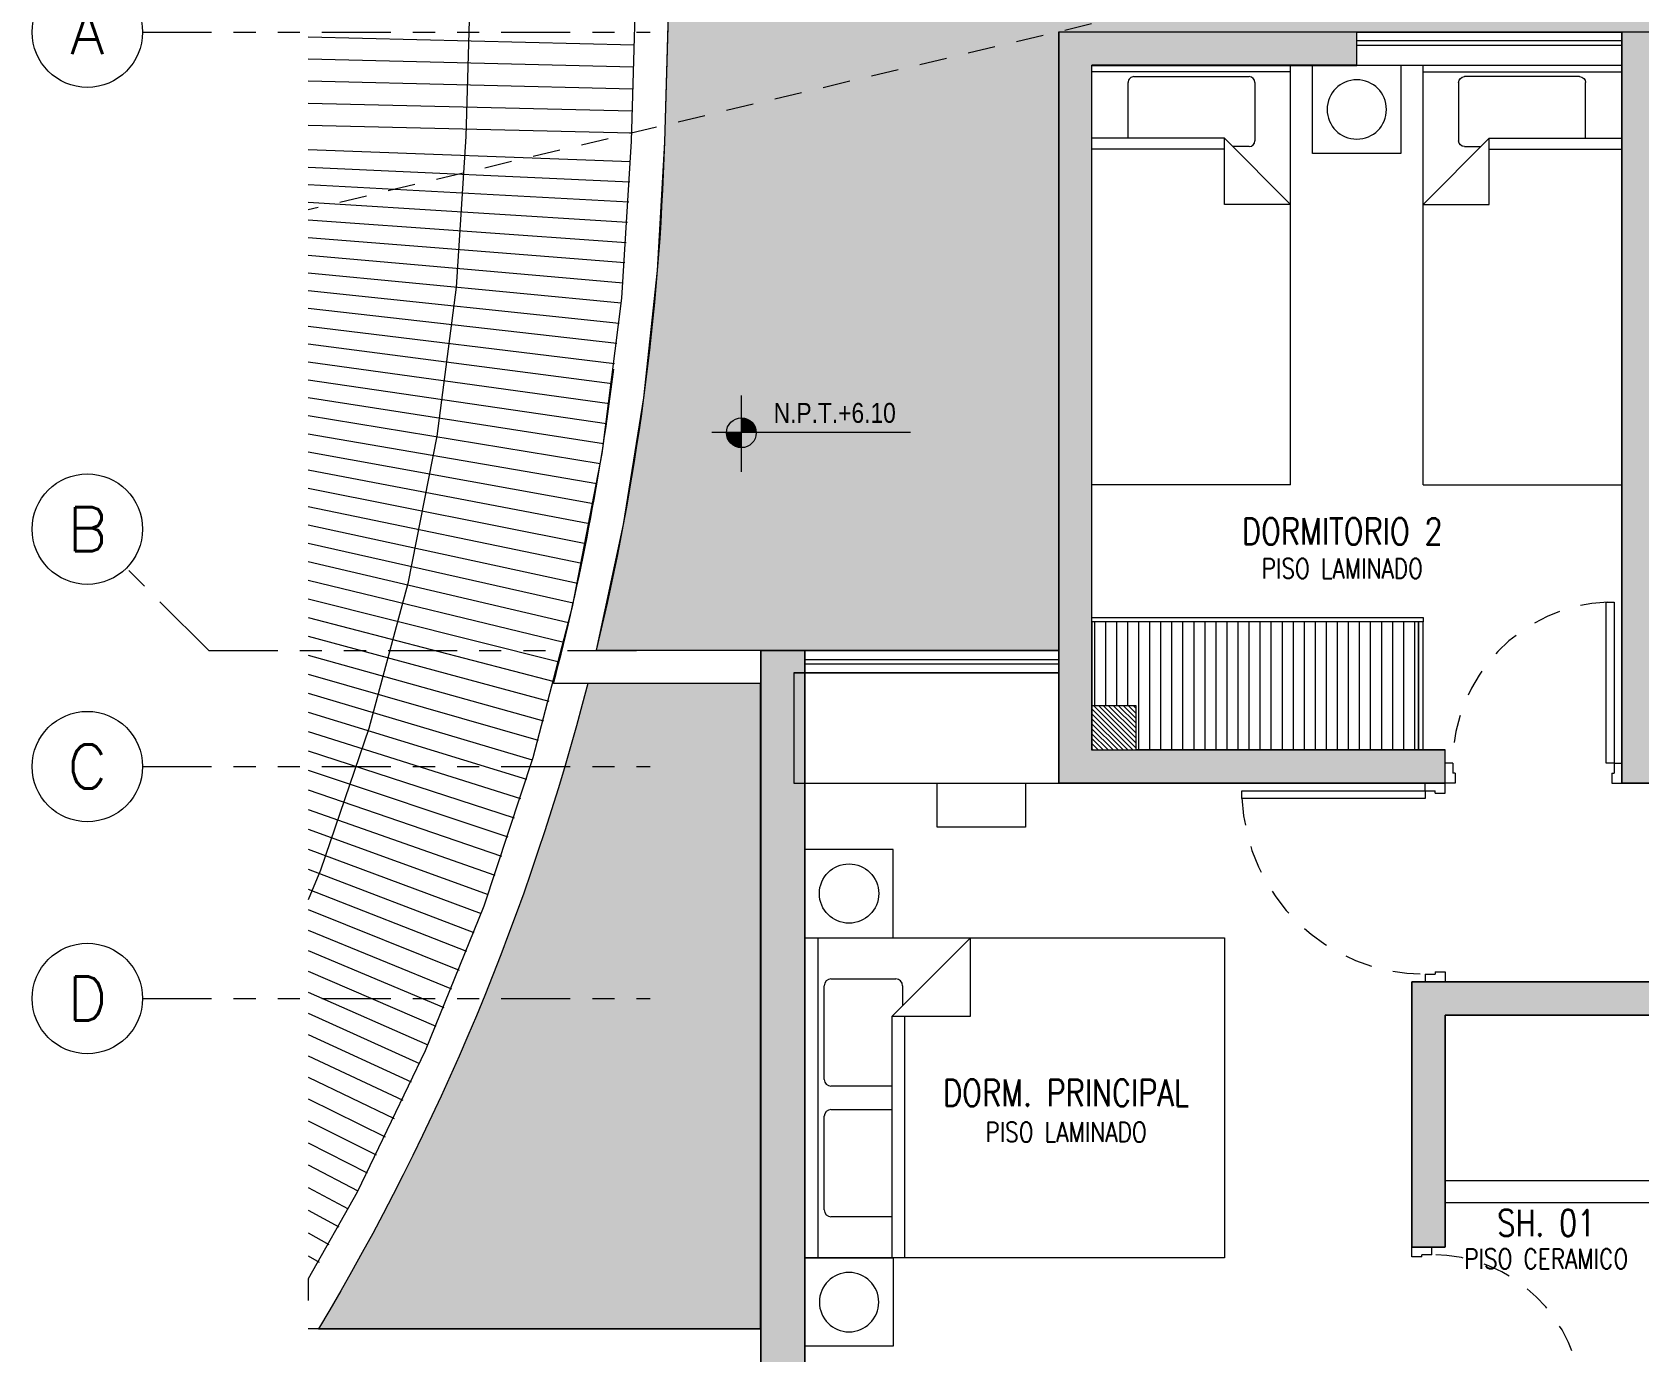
# Model space of a CAD drawing. Header units: millimetres. Extents: x 3765 to 3833, y 1327 to 1657.
# Drawn here: x 3765.17 to 3772.45, y 1489.61 to 1495.59 of the extents above; entities that cross this region are included whole.
import ezdxf
from ezdxf.enums import TextEntityAlignment as Align
from ezdxf.xclip import XClip

# ---------------------------------------------------------------- set-up
doc = ezdxf.new("R2010")
doc.units = ezdxf.units.MM
doc.header["$XCLIPFRAME"] = 2
for name, pattern in [('ACAD_ISO07W100', [3, 0, -3]), ('HIDDEN2', [0.1875, 0.125, -0.0625]), ('PHANTOM', [63.50000000000001, 31.75, -6.35, 6.35, -6.35, 6.35, -6.35]), ('PHANTOM2', [1.25, 0.625, -0.125, 0.125, -0.125, 0.125, -0.125]), ('X-REF_DP_Arquitectura$0$HIDDEN', [0.375, 0.25, -0.125])]:
    doc.linetypes.add(name, pattern=pattern)
doc.layers.get('0').update_dxf_attribs({"color": 251, "lineweight": 9})
doc.layers.get('DEFPOINTS').update_dxf_attribs({"color": 251, "lineweight": 9})
for name, color, linetype, lineweight in [('A-EJES', 251, 'PHANTOM', 13), ('A-HATCH', 251, 'Continuous', 13), ('A-MOBILIARIO', 251, 'Continuous', 13), ('A-MURO BAJO', 251, 'Continuous', 13), ('A-MUROS', 251, 'Continuous', 13), ('A-NIVELES-NPT', 251, 'Continuous', 13), ('A-PROYECCIONES', 251, 'HIDDEN2', 13), ('A-TEXTO-ACABADO PISO', 251, 'Continuous', 13), ('A-TEXTO-AMBIENTE', 251, 'Continuous', 13), ('A_20_Estructuras', 251, 'Continuous', 13), ('A_50_TextoAmbiente', 251, 'Continuous', 13), ('A_50_Vigas', 251, 'X-REF_DP_Arquitectura$0$HIDDEN', 13), ('A_60_HatchEstructuras', 251, 'Continuous', 13), ('DLP_MOBILIARIO FIJO', 251, 'Continuous', 13), ('DLP_VERDE', 251, 'Continuous', 13)]:
    doc.layers.add(name, color=color, linetype=linetype, lineweight=lineweight)
doc.styles.add('R80', font='ARIALN.TTF', dxfattribs={"height": 2.03})
doc.styles.add('ROMANS', font='romans.shx', dxfattribs={"width": 0.8})

# ---------------------------------------------------------------- blocks, each defined once
blk = doc.blocks.new('*U127')
blk.add_line((0.1848096455505583, 0.7268737135455012), (-0.1848096455505583, -0.7268737126141787))
blk = doc.blocks.new('A$C7e8b7994')
at = {"layer": 'A-HATCH', "color": 8}
for p, q in [((38.26962647252367, 131.5651052715257), (38.63251320703421, 133.0205644676462)), ((38.36654400685802, 131.5404637213796), (38.72943074136856, 132.9959229175001)), ((38.46346154119237, 131.5158221712336), (38.82634827570291, 132.9712813673541)), ((38.56037907552673, 131.4911806210876), (38.92326581003726, 132.9466398172081)), ((38.65729660986108, 131.4665390709415), (39.02018334437162, 132.921998267062))]:
    blk.add_line(p, q, dxfattribs=at)
for p, rotation in [((33.90624812510214, 134.7929805833846, 1.244826250967893e-06), 330.7199999999658), ((33.96843161835568, 134.734370871447, 1.244826250967893e-06), 331.1999999999658), ((34.03110393133829, 134.6762841567397, 1.244826250967893e-06), 331.6799999999656), ((34.09426066547167, 134.6187245165929, 1.244826250967893e-06), 332.1599999999656), ((34.15789738818421, 134.561695991084, 1.244826250967893e-06), 332.6399999999655), ((34.22200963326031, 134.505202582106, 1.244826250967893e-06), 333.1199999999656), ((34.28659290107316, 134.4492482552305, 1.244826250967893e-06), 333.5999999999657), ((34.351642658934, 134.3938369359821, 1.244826250967893e-06), 334.0799999999658), ((34.41715434144135, 134.3389725154266, 1.244826250967893e-06), 334.5599999999656), ((34.48312335074297, 134.2846588427201, 1.244826250967893e-06), 335.0399999999655), ((34.54954505691421, 134.2308997306973, 1.244826250967893e-06), 335.5199999999654), ((34.61641479824902, 134.1776989512146, 1.244826250967893e-06), 335.9999999999655), ((34.68372788160923, 134.1250602388754, 1.244826250967893e-06), 336.4799999999655), ((34.75147958271555, 134.0729872882366, 1.244826250967893e-06), 336.9599999999655), ((34.81966514652595, 134.0214837528765, 1.244826250967893e-06), 337.4399999999654), ((34.8882797875558, 133.9705532491207, 1.244826250967893e-06), 337.9199999999654), ((34.9573186901689, 133.9201993504539, 1.244826250967893e-06), 338.3999999999652), ((35.02677700901404, 133.870425590314, 1.244826250967893e-06), 338.8799999999652), ((35.09664986922871, 133.8212354630232, 1.244826250967893e-06), 339.359999999965), ((35.1669323669048, 133.772632420063, 1.244826250967893e-06), 339.839999999965), ((35.23761956940871, 133.7246198737994, 1.244826250967893e-06), 340.3199999999651), ((35.30870651561418, 133.677201192826, 1.244826250967893e-06), 340.799999999965), ((35.38018821642618, 133.6303797056898, 1.244826250967893e-06), 341.2799999999649), ((35.45205965501373, 133.5841586980969, 1.244826250967893e-06), 341.7599999999647), ((35.52431578718824, 133.538541414775, 1.244826250967893e-06), 342.2399999999646), ((35.59695154178189, 133.4935310557485, 1.244826250967893e-06), 342.7199999999646), ((35.66996182090952, 133.4491307819262, 1.244826250967893e-06), 343.1999999999646), ((35.74334150052164, 133.4053437076509, 1.244826250967893e-06), 343.6799999999645), ((35.81708543054992, 133.3621729072183, 1.244826250967893e-06), 344.1599999999644), ((35.891188435402, 133.3196214102209, 1.244826250967893e-06), 344.6399999999643), ((35.96564531428157, 133.27769220341, 1.244826250967893e-06), 345.1199999999644), ((36.04045084150857, 133.2363882288337, 1.244826250967893e-06), 345.5999999999644), ((36.11559976701392, 133.1957123856992, 1.244826250967893e-06), 346.0799999999643), ((36.19108681657235, 133.1556675285101, 1.244826250967893e-06), 346.5599999999644), ((36.26690669223899, 133.116256467998, 1.244826250967893e-06), 347.0399999999644), ((36.34305407272768, 133.0774819711223, 1.244826250967893e-06), 347.5199999999643), ((36.41952361376025, 133.0393467573449, 1.244826250967893e-06), 347.9999999999642), ((36.49630994841573, 133.0018535042182, 1.244826250967893e-06), 348.4799999999641), ((36.57340768756694, 132.9650048427284, 1.244826250967893e-06), 348.9599999999641), ((36.65081142025883, 132.9288033591583, 1.244826250967893e-06), 349.4399999999641), ((36.72851571397041, 132.8932515950873, 1.244826250967893e-06), 349.919999999964), ((36.80651511522592, 132.8583520445973, 1.244826250967893e-06), 350.3999999999638), ((36.88480414968217, 132.8241071570665, 1.244826250967893e-06), 350.8799999999637), ((36.963377322827, 132.7905193371698, 1.244826250967893e-06), 351.3599999999635), ((37.04222912003752, 132.7575909402221, 1.244826250967893e-06), 351.8399999999635), ((37.12135400727857, 132.7253242786974, 1.244826250967893e-06), 352.3199999999635), ((37.20074643127737, 132.693721617572, 1.244826250967893e-06), 352.7999999999634), ((37.28040082001826, 132.6627851733938, 1.244826250967893e-06), 353.2799999999632), ((37.36031158306287, 132.6325171180069, 1.244826250967893e-06), 353.7599999999634), ((37.44047311198665, 132.6029195757583, 1.244826250967893e-06), 354.2399999999633), ((37.52087978081545, 132.5739946244285, 1.244826250967893e-06), 354.7199999999632), ((37.60152594628744, 132.545744292438, 1.244826250967893e-06), 355.1999999999631), ((37.68240594840609, 132.5181705644354, 1.244826250967893e-06), 355.679999999963), ((37.76351411073119, 132.4912753747776, 1.244826250967893e-06), 356.159999999963), ((37.84484474081546, 132.4650606112555, 1.244826250967893e-06), 356.6399999999629), ((37.92639213058283, 132.4395281141624, 1.244826250967893e-06), 357.1199999999629), ((38.00815055676503, 132.4146796735004, 1.244826250967893e-06), 357.5999999999628), ((38.09011428125086, 132.3905170354992, 1.244826250967893e-06), 358.0799999999628), ((38.17227755158092, 132.367041895166, 1.244826250967893e-06), 358.5599999999624), ((38.25463460123865, 132.3442558990791, 1.244826250967893e-06), 359.0399999999626), ((38.33717965014512, 132.322160648182, 1.244826250967893e-06), 359.5199999999626)]:
    blk.add_blockref('*U127', p, dxfattribs=dict(at, rotation=rotation))
blk = doc.blocks.new('A$C9f73720c')
at = {"layer": 'DLP_VERDE'}
h = blk.add_hatch(dxfattribs=at)
h.set_pattern_fill('AR-SAND', color=256, scale=0.003500000000000007, angle=215)
h.set_pattern_definition([(252.5, (24.44767209072599, 11.26469649001955), (0.1028379063742484, -0.1371042579803462), [0, -0.135128, 0, -0.15113, 0, -0.1444625]), (222.5, (24.44767209072599, 11.26469649001955), (0.01502412461654389, -0.295758648264572), [0, -0.07289800000000023, 0, -0.1217930000000004, 0, -0.04667250000000011]), (182.5, (24.53724390931893, 11.32741535268724), (-0.2264915386418955, -0.159205150184995), [0, -0.04445, 0, -0.16002, 0, -0.208915]), (172.5, (24.53724390931893, 11.32741535268724), (-0.1741606377632482, -0.2171998499440064), [0, -0.022225, 0, -0.104902, 0, -0.120015])])
edge = h.paths.add_edge_path()
edge.add_line((50.85764856392052, 131.3637695685029), (52.17315494539798, 135.6743972273543))
edge.add_line((52.17315494539798, 135.6743972273543), (48.18396681657759, 136.8921361435205))
edge.add_line((48.18396681657758, 136.8921361435205), (49.02432453713844, 139.645061799325))
edge.add_line((49.02432453713841, 139.6450617993252), (35.71314558695299, 142.6237658364699))
edge.add_line((35.71314558695302, 142.6237658364698), (36.05513792828422, 142.1783050391823))
edge.add_arc((40.93331808331999, 145.9234163062648), 6.150000002261198, 217.5144274627597, 224.3641771562413)
edge.add_arc((40.93331808640501, 145.9234163006769), 6.150000000565158, 224.3641770989272, 255.7346552232251)
edge.add_line((39.41787899361226, 139.9630518518388), (43.88974371671794, 138.8260679170489))
edge.add_arc((41.56114218369476, 129.6674591321498), 9.449999998647044, 10.340855983122424, 75.73465521858247, ccw=False)
h = blk.add_hatch(dxfattribs=at)
h.set_pattern_fill('AR-SAND', color=256, scale=0.003500000000000007, angle=215)
h.set_pattern_definition([(252.5, (-226520.5452565561, -8188080.019369083), (0.1028379063742487, -0.1371042579803464), [0, -0.1351280000000002, 0, -0.1511300000000002, 0, -0.1444625000000001]), (222.5, (-226520.5452565561, -8188080.019369083), (0.01502412461654387, -0.295758648264572), [0, -0.07289800000000018, 0, -0.1217930000000003, 0, -0.0466725000000001]), (182.5, (-226520.4556847379, -8188079.956650224), (-0.2264915386418959, -0.1592051501849953), [0, -0.04445000000000005, 0, -0.1600200000000002, 0, -0.2089150000000002]), (172.5, (-226520.4556847379, -8188079.956650224), (-0.1741606377632482, -0.2171998499440064), [0, -0.02222500000000002, 0, -0.1049020000000001, 0, -0.1200150000000001])])
edge = h.paths.add_edge_path()
edge.add_line((36.02089955544213, 135.9696158105508), (35.56308350915785, 133.9243984585628))
edge.add_line((35.56308350915786, 133.9243984585628), (38.29546203062635, 133.312752169557))
edge.add_line((38.29546203062636, 133.3127521695569), (37.27984103650669, 128.7750730952248))
edge.add_line((37.2798410365067, 128.7750730952248), (36.84122081074747, 128.8732117610052))
edge.add_line((36.84122081074746, 128.8732117610052), (36.25145734532269, 126.2386743221432))
edge.add_line((36.25145734532266, 126.2386743221433), (36.68937343682042, 126.1403746148572))
edge.add_line((36.68937343682043, 126.1403746148572), (36.67989110838968, 126.0980010777712))
edge.add_line((36.67989110838965, 126.0980010777713), (38.04582238098367, 125.7916234126316))
edge.add_line((38.04582238098374, 125.7916234126315), (40.079665728088, 134.6873010555282))
edge.add_line((40.07966572808796, 134.6873010555284), (38.19813532964322, 135.1656853463503))
edge.add_arc((40.93331810539198, 145.92341636579), 11.10000006771944, 243.73265185895121, 255.7346551887817, ccw=False)
edge = h.paths.add_edge_path()
edge.add_line((32.71295055159131, 135.9475576216357), (33.1707896731095, 137.9891140218826))
edge.add_arc((40.93331811495842, 145.9234163313511), 11.10000004272754, 217.6420644254105, 225.6269752766996, ccw=False)
edge.add_arc((31.74797118815646, 138.8389683784735), 0.4999999992961301, 37.64475148097071, 127.5128384510071)
edge.add_line((31.44350159709568, 139.2355768345298), (30.76924770095495, 138.7179338401185))
edge.add_line((30.76924770095501, 138.7179338401184), (31.5046425621258, 137.7600480876864))
edge.add_line((31.50464256212578, 137.7600480876864), (31.38566456743862, 137.6687012901531))
edge.add_line((31.3856645674386, 137.6687012901531), (30.65024658892065, 138.6265734601768))
edge.add_line((30.65024658892071, 138.6265734601766), (29.85684579930967, 138.0174581659958))
edge.add_line((29.85684579930964, 138.0174581659959), (29.55164034839251, 136.656512557529))
edge.add_line((29.55164034839254, 136.6565125575289), (32.71295055159135, 135.9475576216355))
edge = h.paths.add_edge_path()
edge.add_line((33.29721284049447, 137.867369087413), (32.85931517899735, 135.9147339127958))
edge.add_line((32.85931517899735, 135.9147339127958), (35.71196309692459, 135.2761768465862))
edge.add_line((35.71196309692459, 135.2761768465862), (35.8827212935139, 136.0390108032153))
edge.add_arc((40.93331807019867, 145.9234162849647), 11.09999997875207, 226.5329420939579, 242.934504742417, ccw=False)
at = {"layer": 'A-MURO BAJO', "ltscale": 0.5}
blk.add_line((43.07658128725598, 135.6278235772625, 3.362277385823114e-06), (38.60471654959834, 136.7648075148464, 3.362277385823114e-06), dxfattribs=at)
at = {"layer": 'A-MURO BAJO', "elevation": -6.362457974761841e-09}
blk.add_lwpolyline([(32.85931517899735, 135.9147339127958), (33.33553061436396, 138.0382323740051, -0.03676158116013375), (32.26264953447383, 139.2359648505227, 0.4135393900691586), (31.35216071965984, 139.354559371248), (30.67790352558946, 138.836913845502)], format="xyb", dxfattribs=at)
at = {"layer": 'A-MURO BAJO', "ltscale": 0.5, "elevation": 3.362277568755195e-06}
for points in [[(39.39788544937616, 125.3867820035668), (40.55877707540637, 125.1267803069205, 0.984269610120917), (42.70696199079973, 134.1740761529655), (38.23509725873009, 135.3110600886866, -0.1301934556549881), (33.33553061436396, 138.0382323740051, -0.1301934556549881)], [(35.88272129331011, 136.0390108032153, -0.0716877445265805), (33.29721284049447, 137.867369087413)], [(35.71162206478764, 135.2746533416212), (35.91657296934861, 136.1902375575156, 0.03310236778566221), (37.24499040987575, 135.613288320601, -14.19504164782389)], [(39.43066837833608, 125.5331557700412), (40.59133395724344, 125.2732047000901, 0.9842446859796269), (42.67000006092707, 134.028701410629), (38.19813532964322, 135.1656853463502, -0.05241654478758517), (36.02089955561678, 135.9696158105507, -0.05241654478758517)]]:
    blk.add_lwpolyline(points, format="xyb", dxfattribs=at)
blk.add_lwpolyline([(36.02089955544213, 135.9696158105508), (35.56308350915786, 133.9243984585628), (38.29546203062636, 133.3127521695569), (37.2798410365067, 128.7750730952248), (36.84122081074746, 128.8732117610052), (36.25145734532266, 126.2386743221433), (36.68937343682043, 126.1403746148572), (36.67989110838965, 126.0980010777713), (38.04582238098374, 125.7916234126315), (40.07966572808796, 134.6873010555284), (38.19813532964322, 135.1656853463502, -0.05241654447073996)], format="xyb", close=True, dxfattribs=at)
at = {"layer": 'A-PROYECCIONES'}
blk.add_line((38.87606631542436, 87.83034794777637, 1.244826250967893e-06), (38.18382607673987, 142.0708902440967, 8.00366021620767e-07), dxfattribs=at)
at = {"layer": 'A-PROYECCIONES', "linetype": 'Continuous'}
blk.add_lwpolyline([(41.86342024974873, 135.1624110378325), (38.41990690410603, 136.0379338022321, -0.1343173051872548), (33.73778486452643, 138.694010953419)], format="xyb", dxfattribs=at)
at = {"layer": 'DLP_VERDE'}
blk.add_lwpolyline([(33.29721284049447, 137.867369087413), (32.85931517899735, 135.9147339127958), (35.71196309692459, 135.2761768465862), (35.88272129351385, 136.0390108032153, -0.0716877446703794)], format="xyb", close=True, dxfattribs=at)
blk.add_blockref('A$C7e8b7994', (-1.747082478686934e-10, 3.737176109105313, -3.313099529490824e-07))
blk = doc.blocks.new('ESTRUC_P1')
at = {"layer": 'A_60_HatchEstructuras'}
h = blk.add_hatch(color=256, dxfattribs=at)
h.dxf.hatch_style = 1
h.paths.add_polyline_path([(4.650000000009641, -1.000444171950221e-11), (3.899999999976899, -3.637978807091713e-12), (3.899999999976899, -0.1499999996312908), (4.499999999992724, -0.1500000015003025), (4.500000000032742, -3.250000002245542), (3.499999999965439, -3.250000000372438), (3.500000000023647, -3.399999999999636), (4.650000000067848, -3.400000000010095)])
h.paths.add_polyline_path([(2.699999999977081, 0), (2.550000000000182, 0), (2.55000000005839, -3.399999999999636), (2.700000000035288, -3.399999999999636)])
h.paths.add_polyline_path([(1.749999999953616, -3.250000002235083), (0.1499999999768988, -3.250000002235083), (0.1499999999768988, -0.150000001490298), (1.350000000000364, -0.1500000010246367), (1.350000000000364, -1.396983861923218e-09), (0, 0), (5.820766091346741e-11, -3.399999999999636), (1.750000000011823, -3.400000001862281)])
h = blk.add_hatch(color=256, dxfattribs=at)
h.dxf.hatch_style = 1
h.paths.add_polyline_path([(7.500051767256537, -6.849999999695683), (4.650000001030094, -6.850000000771161), (4.650000000067848, -4.299999998966996), (4.500000000067757, -4.300000000000182), (4.500000000067757, -6.850001441428958), (1.749999999722604, -6.849999999695683), (1.749999999722604, -6.250036361926277), (1.599999999658849, -6.250036361982666), (1.599999999948523, -6.849999999849388), (-1.149999998380963, -6.850000000976934), (-1.150000000011687, -2.799999999254851), (-1.350000000034925, -2.799999999254851), (-1.349999996795191, -11.05000000013661), (-1.150000000011687, -11.05000000013661), (-1.149999326407624, -6.999999998568455), (1.600000671921862, -6.999999999695774), (1.599999999658849, -7.599964680103085), (1.749999999722604, -7.599964680159474), (1.749999999948159, -6.999998556928631), (4.500000673004706, -6.999998557962499), (4.500000000067757, -9.54996468090053), (4.650000000067848, -9.549964681933716), (4.650000001030094, -6.999999998620297), (7.500053003151947, -6.999999999695774)])
h.paths.add_polyline_path([(3.299999999041802, -4.449999999999818), (3.75000000012551, -4.449999999999818), (3.750000000068212, -4.300000000000182), (1.599999998984458, -4.300000000000182), (1.599999998984458, -5.500000000796263), (1.746755040716835, -5.500000000796263), (1.75000000007185, -5.500000000741238), (1.749999999041847, -4.449999999999818), (3.099999999041756, -4.449999999999818), (3.099999999041756, -6.049999999999955), (3.299999999041802, -6.049999999999955)], flags=17)
h.paths.add_polyline_path([(3.299999999041802, -7.79999999939173), (3.099999999041756, -7.79999999939173), (3.099999999041756, -9.399999999391639), (1.749999999041847, -9.399964680900894), (1.75000000007185, -8.34996468010445), (1.599999998984458, -8.34996468010445), (1.599999998984458, -9.54996468090053), (3.750000000068212, -9.54996468090053), (3.75000000012551, -9.399964680900894), (3.299999999041802, -9.39998234014638)], flags=17)
at = {"layer": 'A_20_Estructuras'}
for points in [[(1.749999999953616, -3.250000002235083), (0.1499999999768988, -3.250000002235083), (0.1499999999768988, -0.150000001490298), (1.350000000000364, -0.1500000010246367), (1.350000000000364, -1.396983861923218e-09), (0, 0), (5.820766091346741e-11, -3.399999999999636), (1.750000000011823, -3.400000001862281)], [(2.699999999977081, 0), (2.550000000000182, 0), (2.55000000005839, -3.399999999999636), (2.700000000035288, -3.399999999999636)], [(7.500051767256537, -6.849999999695683), (4.650000001030094, -6.850000000771161), (4.650000000067848, -4.299999998966996), (4.500000000067757, -4.300000000000182), (4.500000000067757, -6.850001441428958), (1.749999999722604, -6.849999999695683), (1.749999999722604, -6.250036361926277), (1.599999999658849, -6.250036361982666), (1.599999999948523, -6.849999999849388), (-1.149999998380963, -6.850000000976934), (-1.150000000011687, -2.799999999254851), (-1.350000000034925, -2.799999999254851), (-1.349999996795191, -11.05000000013661), (-1.150000000011687, -11.05000000013661), (-1.149999326407624, -6.999999998568455), (1.600000671921862, -6.999999999695774), (1.599999999658849, -7.599964680103085), (1.749999999722604, -7.599964680159474), (1.749999999948159, -6.999998556928631), (4.500000673004706, -6.999998557962499), (4.500000000067757, -9.54996468090053), (4.650000000067848, -9.549964681933716), (4.650000001030094, -6.999999998620297), (7.500053003151947, -6.999999999695774)], [(3.299999999041802, -4.449999999999818), (3.75000000012551, -4.449999999999818), (3.750000000068212, -4.300000000000182), (1.599999998984458, -4.300000000000182), (1.599999998984458, -5.500000000796263), (1.746755040716835, -5.500000000796263), (1.75000000007185, -5.500000000741238), (1.749999999041847, -4.449999999999818), (3.099999999041756, -4.449999999999818), (3.099999999041756, -6.049999999999955), (3.299999999041802, -6.049999999999955)]]:
    blk.add_lwpolyline(points, close=True, dxfattribs=at)
at = {"layer": 'A_50_Vigas'}
for p, q in [((1.350000000000364, -1.396983861923218e-09), (2.550000000000182, -2.638898877194151e-09)), ((-1.150000000011687, -2.799999999254851), (4.786215868080035e-11, -2.799999999254851))]:
    blk.add_line(p, q, dxfattribs=at)
blk = doc.blocks.new('A$C77AB7FBD')
at = {"linetype": 'Continuous'}
for p, q in [((0, 1.862645149230957e-09), (0, 1.900000002235174)), ((0.9000000000232831, 1.900000002235174), (0, 1.900000002235174)), ((0.9000000000232831, 1.862645149230957e-09), (0.9000000000232831, 1.900000002235174)), ((0.9000000000232831, 1.870000001043081), (0, 1.870000001043081)), ((0.1640294369426556, 1.570000002160668), (0.1640294369426556, 1.821946784853935)), ((0.1907700529554859, 1.848687399178743), (0.711901874281466, 1.848687399178743)), ((0.738642490352504, 1.821946784853935), (0.738642490352504, 1.558462580665946)), ((0.5999999999767169, 1.570000002160668), (0, 1.570000002160668)), ((0.5999999999767169, 1.27000000141561), (0.5999999999767169, 1.570000002160668)), ((0.9000000000232831, 1.27000000141561), (0.5999999999767169, 1.570000002160668)), ((0.711901874281466, 1.531721964478493), (0.638278037076816, 1.531721964478493)), ((0.5999999999767169, 1.52000000141561), (0, 1.52000000141561)), ((0.9000000000232831, 1.27000000141561), (0.5999999999767169, 1.27000000141561)), ((0.9000000000232831, 1.862645149230957e-09), (0, 1.862645149230957e-09))]:
    blk.add_line(p, q, dxfattribs=at)
for centre, start, end in [((0.1907700529554859, 1.821946784853935), 90, 180), ((0.711901874281466, 1.821946784853935), 0, 90), ((0.711901874281466, 1.558462580665946), 270, 0)]:
    blk.add_arc(centre, 0.0267406160245618, start, end, dxfattribs=at)
blk = doc.blocks.new('A$C2EBA15F5')
blk.add_lwpolyline([(-3.785403350775596e-07, 0.4000002069469701), (-3.785403350775596e-07, 2.06946879188763e-07), (0.3999996214597559, 2.06946879188763e-07), (0.3999996214597559, 0.4000002069469701)], close=True)
blk.add_circle((0.199999621459483, 0.2000002069469247), 0.1343855865280572)
blk = doc.blocks.new('A$C3E6679A6')
for p, q in [((-4.100672157392182e-08, 1.844443954428924), (5.415248461559941e-05, 1.904443929954452)), ((5.415248461559941e-05, 1.904443929954452), (1.450054152484593, 1.904443929954452)), ((1.450054152484593, 1.904443929954452), (1.450054152484593, 1.844443954428924))]:
    blk.add_line(p, q)
at = {"linetype": 'Continuous'}
for p, q in [((-4.100682104990483e-08, 1.84444395442905), (1.450000736771289, 1.84444395442905)), ((-4.100682104990483e-08, 0.004443929954453196), (-4.100682104990483e-08, 1.84444395442905)), ((1.450000736771289, 1.84444395442905), (1.450000736771289, 0.004443929954453196)), ((0.1866674034376681, 1.508669509984527), (0.1866674034376681, 1.786048337631136)), ((0.2172885757911311, 1.8166695099846), (0.6413795644176528, 1.8166695099846)), ((0.6720007367711158, 1.786048337631136), (0.6720007367711158, 1.508669509984527)), ((0.778000736771129, 1.508669509984527), (0.778000736771129, 1.786048337631136)), ((0.8086219091245921, 1.8166695099846), (1.232712897751114, 1.8166695099846)), ((1.263334070104577, 1.786048337631136), (1.263334070104577, 1.492624015671312)), ((-4.100682104990483e-08, 1.508443954428971), (1.095334070104538, 1.508443954428971)), ((1.450000736771289, 1.153777287762221), (1.095334070104538, 1.508443954428971)), ((1.095334070104538, 1.508443954428971), (1.095334070104538, 1.153777287762221)), ((1.232712897751114, 1.462002843317849), (1.141790736771215, 1.462002843317849)), ((1.095334070104538, 1.452443954428958), (-4.100682104990483e-08, 1.452443954428958)), ((1.095334070104538, 1.153777287762221), (1.450000736771289, 1.153777287762221)), ((1.450000736771289, 0.004443929954453196), (-4.100682104990483e-08, 0.004443929954453196))]:
    blk.add_line(p, q, dxfattribs=at)
for centre, start, end in [((0.2172885757911311, 1.786048337631136), 90, 180), ((0.6413795644176528, 1.786048337631136), 0, 90), ((0.8086219091245921, 1.786048337631136), 90, 180), ((1.232712897751114, 1.786048337631136), 0, 90), ((1.232712897751114, 1.492624015671312), 270, 0)]:
    blk.add_arc(centre, 0.03062117235346307, start, end, dxfattribs=at)
at = {"layer": 'DEFPOINTS', "color": 0, "linetype": 'ByBlock'}
for p in [(-4.100741080037551e-08, 1.904443929954452), (-4.100741080037551e-08, 2.850454983160944e-08)]:
    blk.add_point(p, dxfattribs=at)
blk = doc.blocks.new('*U109')
for p, q in [((0.01000000000002287, 0.7049999999999841), (0.01000000000002287, 0.75)), ((0.1000000000000001, 0.7149999999999748), (0.1000000000000002, 0.75)), ((0.05500000000001257, 0.7049999999999841), (0.01000000000002287, 0.7049999999999841)), ((0.1000000000000001, 0.7149999999999748), (0.05500000000001257, 0.7149999999999748)), ((0.05500000000001257, 0.7049999999999841), (0.05500000000001257, 0.7149999999999748)), ((0.0550000000000125, 0.04499999999998749), (0.0100000000000227, 0.04499999999998749)), ((0.0100000000000227, 0.04499999999998749), (0.0100000000000227, 0)), ((0.0550000000000125, 0.04499999999998749), (0.0550000000000125, 0.03499999999999662)), ((0.1, 0.03499999999999662), (0.0550000000000125, 0.03499999999999662)), ((0.1, 0.03499999999999662), (0.1, 0))]:
    blk.add_line(p, q)
blk.add_lwpolyline([(0.779999999999996, 0.06999999999999738), (0.779999999999996, 0.03499999999999669), (0.1, 0.03499999999999662), (0.1, 0.06999999999999731)], close=True)
at = {"color": 7, "linetype": 'HIDDEN2'}
blk.add_arc((0.0996105733351757, 0.034094953898712), 0.6809051574627054, 2.230145855365211, 89.96723111097609, dxfattribs=at)
blk = doc.blocks.new('*U86')
for p, q in [((0.01000000000002289, 0.854999999999984), (0.01000000000002289, 0.8999999999999999)), ((0.1000000000000001, 0.8649999999999747), (0.1000000000000002, 0.8999999999999999)), ((0.05500000000001259, 0.854999999999984), (0.01000000000002289, 0.854999999999984)), ((0.1000000000000001, 0.8649999999999747), (0.05500000000001259, 0.8649999999999747)), ((0.05500000000001259, 0.854999999999984), (0.05500000000001259, 0.8649999999999747)), ((0.0550000000000125, 0.04499999999998749), (0.0100000000000227, 0.04499999999998749)), ((0.0100000000000227, 0.04499999999998749), (0.0100000000000227, 0)), ((0.0550000000000125, 0.04499999999998749), (0.0550000000000125, 0.03499999999999662)), ((0.1, 0.03499999999999662), (0.0550000000000125, 0.03499999999999662)), ((0.1, 0.03499999999999662), (0.1, 0))]:
    blk.add_line(p, q)
blk.add_lwpolyline([(0.9299999999999959, 0.06999999999999719), (0.9299999999999959, 0.03499999999999651), (0.1, 0.03499999999999662), (0.1, 0.06999999999999731)], close=True)
at = {"color": 7, "linetype": 'HIDDEN2'}
blk.add_arc((0.09952467039440564, 0.0338953113763698), 0.8311048245500714, 2.23014585536521, 89.96723111097609, dxfattribs=at)
blk = doc.blocks.new('*U87')
for p, q in [((0.01000000000002288, 0.7549999999999841), (0.01000000000002288, 0.8)), ((0.05500000000001258, 0.7549999999999841), (0.01000000000002288, 0.7549999999999841)), ((0.1000000000000001, 0.7649999999999748), (0.05500000000001258, 0.7649999999999748)), ((0.05500000000001258, 0.7549999999999841), (0.05500000000001258, 0.7649999999999748)), ((0.1000000000000001, 0.7649999999999748), (0.1000000000000002, 0.8)), ((0.0550000000000125, 0.04499999999998749), (0.0100000000000227, 0.04499999999998749)), ((0.0100000000000227, 0.04499999999998749), (0.0100000000000227, 0)), ((0.0550000000000125, 0.04499999999998749), (0.0550000000000125, 0.03499999999999662)), ((0.1, 0.03499999999999662), (0.0550000000000125, 0.03499999999999662)), ((0.1, 0.03499999999999662), (0.1, 0))]:
    blk.add_line(p, q)
blk.add_lwpolyline([(0.8299999999999961, 0.06999999999999731), (0.8299999999999961, 0.03499999999999662), (0.1, 0.03499999999999662), (0.1, 0.06999999999999731)], close=True)
at = {"color": 7, "linetype": 'HIDDEN2'}
blk.add_arc((0.09958193902158569, 0.0340284063912646), 0.7309717131584941, 2.230145855365211, 89.96723111097609, dxfattribs=at)
blk = doc.blocks.new('DPTO 65')
at = {"layer": 'A-HATCH'}
h = blk.add_hatch(dxfattribs=at)
h.set_pattern_fill('ANSI31', color=256, scale=0.005)
h.set_pattern_definition([(45, (-50.0500013516709, -4.050000028921115), (-0.01122532015133644, 0.01122532015133644), [])])
h.paths.add_polyline_path([(-1.500000358189666, 3.949999998137812), (-1.699999998362458, 3.949999998137812), (-1.699999998362458, 3.74999999813781), (-1.500000358189666, 3.74999999813781)])
at = {"layer": 'DLP_MOBILIARIO FIJO'}
h = blk.add_hatch(dxfattribs=at)
h.set_pattern_fill('_USER', color=8, scale=0.05, angle=270, pattern_type=0)
h.set_pattern_definition([(270, (-9542.434856884607, -4941.21581689342), (0.05, -9.184850993605149e-18), [])])
h.paths.add_polyline_path([(-1.499999978899268, 4.32999999876256), (-1.499999978899268, 3.949999998137812), (-1.699999998362458, 3.949999998137812), (-1.699999998362458, 3.750000000066393), (-2.980000510468514, 3.750000000066393), (-2.980000510468514, 4.32999999876256)])
at = {"layer": 'A-MOBILIARIO'}
for points in [[(-1.349999998443764, 3.600000000373257), (-1.349999998385556, 4.099999999627926), (-0.1499999983739144, 4.099999999627926), (-0.1499999984321221, 3.600000000373257)], [(-0.7999999983971975, 3.400000001118315), (-0.7999999984554051, 3.600000000373257), (-1.199999998420481, 3.600000000373257), (-1.199999998362273, 3.400000001118315)]]:
    blk.add_lwpolyline(points, close=True, dxfattribs=at)
at = {"layer": 'A-MURO BAJO'}
for p, q in [((-2.69999999838592, 6.999999998975909), (-3.899999998385738, 7.000000000372893)), ((-2.69999999838592, 6.849999999348256), (-3.899999998385738, 6.85000000074524)), ((-0.1999995201356057, 4.200000001118056), (-1.349999998385556, 4.200000001118042)), ((-0.1999995201356057, 4.09999999962794), (-1.349999998385556, 4.099999999627926)), ((-4.44999999772854, 1.800000717928015), (-3.099999998175008, 1.800000717111288)), ((-4.449999997766284, 1.700000717928106), (-3.099999998175008, 1.700000717111379))]:
    blk.add_line(p, q, dxfattribs=at)
at = {"layer": 'A-MUROS'}
for p, q in [((-4.049999998362637, 7.000000000372893), (-3.899999998385738, 7.000000000372893)), ((-3.899999998443946, 3.600000000373257), (-3.899999998385738, 7.000000000372893)), ((-2.69999999838592, 6.999999998975909), (-1.349999998385556, 7.000000000372893)), ((-2.69999999838592, 6.849999999348256), (-2.69999999838592, 6.999999998975909)), ((-1.349999998443764, 3.600000000373257), (-1.349999998385556, 7.000000000372893)), ((-2.69999999838592, 6.849999999348256), (-1.499999998362455, 6.849999998882595)), ((-1.500000358189666, 3.949999998137812), (-1.499999998362455, 6.849999998882595)), ((-0.1999995201647096, 4.09999999962794), (-0.1999995201356057, 4.200000001118056)), ((-0.1999995201356057, 4.200000001118056), (-0.1499999984030183, 4.200000001118056)), ((-0.1499999984030183, 4.099999999627926), (-0.1999995201647096, 4.09999999962794)), ((-1.699999998362458, 3.74999999813781), (-1.699999998362458, 3.949999998137812)), ((-1.699999998362458, 3.949999998137812), (-1.499999978899268, 3.949999998137812)), ((-3.099999998339172, 3.74999999813781), (-1.699999998362458, 3.74999999813781)), ((-3.099999998397379, 3.599999998510611), (-3.099999998339172, 3.74999999813781)), ((-4.049999998420844, 3.600000000373257), (-3.899999998443946, 3.600000000373257)), ((-3.099999998397379, 3.599999998510611), (-1.349999998443764, 3.600000000373257)), ((-2.949999997370014, 2.700000000372711), (-5.099999998453768, 2.700000000372711)), ((-2.949999997370014, 1.49999999957663), (-2.949999997370014, 2.700000000372711)), ((-4.449999997426588, 2.550000000373075), (-3.099999997427403, 2.550000000373075)), ((-3.099999997427403, 2.550000000373075), (-3.099999998457406, 1.499999999631655)), ((-2.94999999807078, 1.49999999957663), (-3.096755039102391, 1.49999999957663))]:
    blk.add_line(p, q, dxfattribs=at)
at = {"layer": 'DLP_MOBILIARIO FIJO'}
for p, q in [((-3.899999998385738, 6.959999999404317), (-2.69999999838592, 6.959999998007333)), ((-3.899999998385738, 6.939999999851352), (-2.69999999838592, 6.939999998454368)), ((-0.1999995201356057, 4.160000000149481), (-1.349999998385556, 4.160000000149466)), ((-0.1999995201356057, 4.140000000596515), (-1.349999998385556, 4.140000000596501))]:
    blk.add_line(p, q, dxfattribs=at)
at = {"layer": 'DLP_MOBILIARIO FIJO', "elevation": 8.882961258307698e-07}
for points in [[(-3.000000510468496, 4.349999998762542), (-3.000000510468496, 4.32999999876256), (-1.499999978914275, 4.329999998799394), (-1.499999978914275, 4.349999998799831)], [(-2.980000510468514, 3.74999993001893), (-2.999998436994744, 3.74999993001893), (-2.999998436994744, 4.32999999876256), (-2.980000510468514, 4.32999999876256)]]:
    blk.add_lwpolyline(points, close=True, dxfattribs=at)
at = {"layer": 'DLP_MOBILIARIO FIJO', "color": 8}
blk.add_lwpolyline([(-1.499999978899268, 3.750000000066393), (-2.980000510468514, 3.750000000066393), (-2.980000510468514, 4.32999999876256), (-1.499999978899268, 4.32999999876256)], close=True, dxfattribs=at)
at = {"layer": 'A-MOBILIARIO'}
blk.add_blockref('A$C77AB7FBD', (-3.900002422615671, 4.94999986626226), dxfattribs=at)
at = {"layer": 'A-MOBILIARIO', "extrusion": (0, 0, -1), "xscale": -1, "zscale": -1}
blk.add_blockref('A$C2EBA15F5', (2.899999795691201, 6.449999821558777), dxfattribs=at)
at = {"layer": 'A-MOBILIARIO', "xscale": -1}
for name, p in [('A$C77AB7FBD', (-1.500000174207798, 4.949999672547165)), ('A$C2EBA15F5', (-0.2000127756812589, 2.900053987019874)), ('*U109', (-2.939999998044186, 0.749999999575266, 1.323376386091947e-06))]:
    blk.add_blockref(name, p, dxfattribs=at)
at = {"layer": 'A-MOBILIARIO'}
for name, p, xscale, rotation in [('*U87', (-3.899999998443946, 3.590000000373038), -1.000000000000015, 270), ('*U86', (-3.10999999833939, 3.599999995319195), -1, 180)]:
    blk.add_blockref(name, p, dxfattribs=dict(at, xscale=xscale, rotation=rotation))
at = {"layer": 'A-MOBILIARIO', "extrusion": (0, 0, -1), "zscale": -1.000000000000004, "rotation": 90}
blk.add_blockref('A$C3E6679A6', (2.104443928866473, 1.450000041481871), dxfattribs=at)
at = {"layer": 'A-MOBILIARIO', "rotation": 180}
blk.add_blockref('A$C2EBA15F5', (-0.200000378022466, 1.450054400913359), dxfattribs=at)
blk = doc.blocks.new('N.03')
at = {"layer": 'A-MUROS'}
blk.add_lwpolyline([(-26.65001833672538, 5.974998728916898), (-26.65001833835611, 1.925034048636057), (-26.85001017721368, 1.925034055289331), (-26.85001018045348, 10.17499876486382), (-26.6500183415959, 10.17499875821055), (-26.65001833996518, 6.124998757465029)], dxfattribs=at)
blk = doc.blocks.new('JUNTA2')
at = {"layer": 'A-MOBILIARIO'}
blk.add_lwpolyline([(-25.60000080895319, -2.924999430691798), (-25.6000008090114, -2.424999431437129), (-26.7500004494129, -2.424999431437129), (-26.75000044935469, -2.924999430691798)], close=True, dxfattribs=at)
at = {"layer": 'A-MUROS'}
blk.add_lwpolyline([(-24.00000044949298, -6.374987869906054), (-26.7500178089126, -6.375011154189671), (-26.75000044945318, -2.324999403769986), (-26.95000044947646, -2.32499940382889), (-26.95000044947646, -10.57499940465165), (-26.75000044945318, -10.57496408616089), (-26.75000044945318, -6.524999404210813), (-23.99999977751958, -6.524999404210813)], dxfattribs=at)
blk = doc.blocks.new('TF_P1')
at = {"color": 8}
blk.add_blockref('JUNTA2', (26.95000044947642, 10.57499943380914), dxfattribs=at)
at = {"color": 8, "xscale": -1}
blk.add_blockref('DPTO 65', (1.649365088951527e-09, 4.050000002132947), dxfattribs=at)
at = {"color": 8}
blk.add_blockref('N.03', (26.85000149911821, -1.924998734445399), dxfattribs=at)
blk = doc.blocks.new('TEXTO AMBIENTES P1')
at = {"layer": 'A-TEXTO-ACABADO PISO', "char_height": 0.09, "attachment_point": 2, "style": 'ROMANS'}
for s, insert in [('PISO LAMINADO', (1.284213809685494, -2.383363189979008)), ('PISO LAMINADO', (0.03301404448172107, -4.934732875520666)), ('PISO CERAMICO', (2.208088012976774, -5.508820341726931))]:
    blk.add_mtext_dynamic_manual_height_columns(s, width=1.202250403832295, gutter_width=12.5, heights=[0], dxfattribs=dict(at, insert=insert))
at = {"layer": 'A-TEXTO-AMBIENTE', "style": 'ROMANS', "width": 0.8}
for s, p in [('DORMITORIO 2', (1.284089529699814, -2.320073959090045)), ('DORM. PRINCIPAL', (0.03318281586492544, -4.862371304763364)), ('SH. 01', (2.208146657085568, -5.451417896788648))]:
    blk.add_text(s, height=0.12, dxfattribs=at).set_placement(p, align=Align.CENTER)
blk = doc.blocks.new('Ejes_Torre C 1var')
at = {"layer": 'A-EJES', "linetype": 'PHANTOM2', "ltscale": 0.5}
blk.add_line((-2.500000000283785, 11.050000030691), (-2.873223304987148, 11.42322333539435), dxfattribs=at)
for points in [[(-2.799999997102555, 13.84999797507021), (-0.4999999971025999, 13.84999797507021)], [(-2.500000000283785, 11.050000030691), (-0.5000000002838303, 11.050000030691)], [(-2.800000000077613, 10.52499900045927), (-0.5000000000776583, 10.52499900045927)], [(-2.800000000077613, 9.474999002507776), (-0.5000000000776583, 9.474999002507776)]]:
    blk.add_lwpolyline(points, dxfattribs=at)
at = {"layer": 'A-EJES', "linetype": 'Continuous'}
for centre in [(-3.049999997102555, 13.84999797507021), (-3.050000000283785, 11.60000003069099), (-3.050000000077613, 10.52499900045927), (-3.050000000077613, 9.474999002507776)]:
    blk.add_circle(centre, 0.25, dxfattribs=at)
at = {"layer": 'A-EJES', "linetype": 'Continuous', "style": 'ROMANS'}
for s, p in [('A', (-3.049999997102555, 13.84999797507044)), ('B', (-3.050000000283785, 11.60000003069122)), ('C', (-3.050000000077613, 10.5249990004595)), ('D', (-3.050000000077613, 9.474999002508003))]:
    blk.add_text(s, height=0.2, dxfattribs=at).set_placement(p, align=Align.MIDDLE_CENTER)
blk = doc.blocks.new('SIM NIVEL PLANTA')
at = {"linetype": 'Continuous'}
h = blk.add_hatch(dxfattribs=at)
h.set_pattern_fill('_USER', color=0, scale=0.08999670446314668, angle=45, style=0, pattern_type=0)
h.set_pattern_definition([(44.99999999999999, (31854.49522823409, 23864.84028394721), (-0.06363728001033264, 0.06363728001033264), [])])
h.paths.add_polyline_path([(-17.32872977103762, 1.818989403545856e-12), (-15.97887808709203, 1.818989403545856e-12, 0.409209022765965), (-17.32872977103762, 1.326942121290652)])
h.paths.add_polyline_path([(-18.6785814549832, 1.818989403545856e-12, 0.004279213269936855), (-18.67877922097944, -0.02310732865116738, 0.4142135623730951), (-17.32872977103762, -1.373156778592987), (-17.32872977103762, 1.819100425848319e-12)])
at = {"color": 0}
for p, q in [((-17.32872977103762, -3.577344964573422), (-17.32872977103762, 3.344429510060582)), ((-1.999999999999272, 1.818989403545856e-12), (-19.99999999999272, 1.818989403545856e-12))]:
    blk.add_line(p, q, dxfattribs=at)
at = {"color": 0, "linetype": 'Continuous'}
blk.add_circle((-17.32872977103762, -0.02310732865116734), 1.350049449941819, dxfattribs=at)
at = {"color": 0, "style": 'R80'}
blk.add_attdef('N.P.T.+0.00', text='', height=1.8, dxfattribs=at).set_placement((-8.870646447927967, 1.773523014543912), align=Align.MIDDLE_CENTER)
blk = doc.blocks.new('NIVELES')
at = {"layer": 'A-NIVELES-NPT'}
ref = blk.add_blockref('SIM NIVEL PLANTA', (-26.22148345585795, -1.338158497807669, 1.617520632395838e-06), dxfattribs=dict(at, xscale=0.05, yscale=0.05, zscale=0.05))
ref.add_attrib('N.P.T.+0.00', 'N.P.T.+6.10', dxfattribs={"layer": '0', "height": 0.09000000000000002, "style": 'R80'}).set_placement((-26.66501577825436, -1.249482347080473, 1.617520632395838e-06), align=Align.MIDDLE_CENTER)

msp = doc.modelspace()

# ---------------------------------------------------------------- block references
at = {"color": 7, "linetype": 'ACAD_ISO07W100', "ltscale": 5, "true_color": 0xffffff}
ref = msp.add_blockref('A$C9f73720c', (3908.280870078871, 1487.335429810368), dxfattribs=dict(at, rotation=102.6156181418625))
XClip(ref).set_block_clipping_path([(22.15422531057815, 140.41011691623854), (10.360090139748598, 87.71366693057934), (29.660834647582096, 83.3939150367614), (41.45496981841164, 136.0903650224206)])

# ---------------------------------------------------------------- next in the draw order: block references
at = {"color": 251}
msp.add_blockref('ESTRUC_P1', (3769.822111096769, 1495.587609873604), dxfattribs=at)

# ---------------------------------------------------------------- next in the draw order: block references
msp.add_blockref('TF_P1', (3768.472111096734, 1484.537886886574), dxfattribs=at)

# ---------------------------------------------------------------- next in the draw order: block references
msp.add_blockref('NIVELES', (3795.472474297392, 1495.113560483263, -1.617520632395838e-06))
at = {"layer": 'A-MUROS', "color": 3}
msp.add_blockref('Ejes_Torre C 1var', (3768.472110248915, 1481.737886885922), dxfattribs=at)
at = {"layer": 'A_50_TextoAmbiente'}
msp.add_blockref('TEXTO AMBIENTES P1', (3769.822111096769, 1495.58788688908), dxfattribs=at)

doc.saveas('drawing.dxf')
